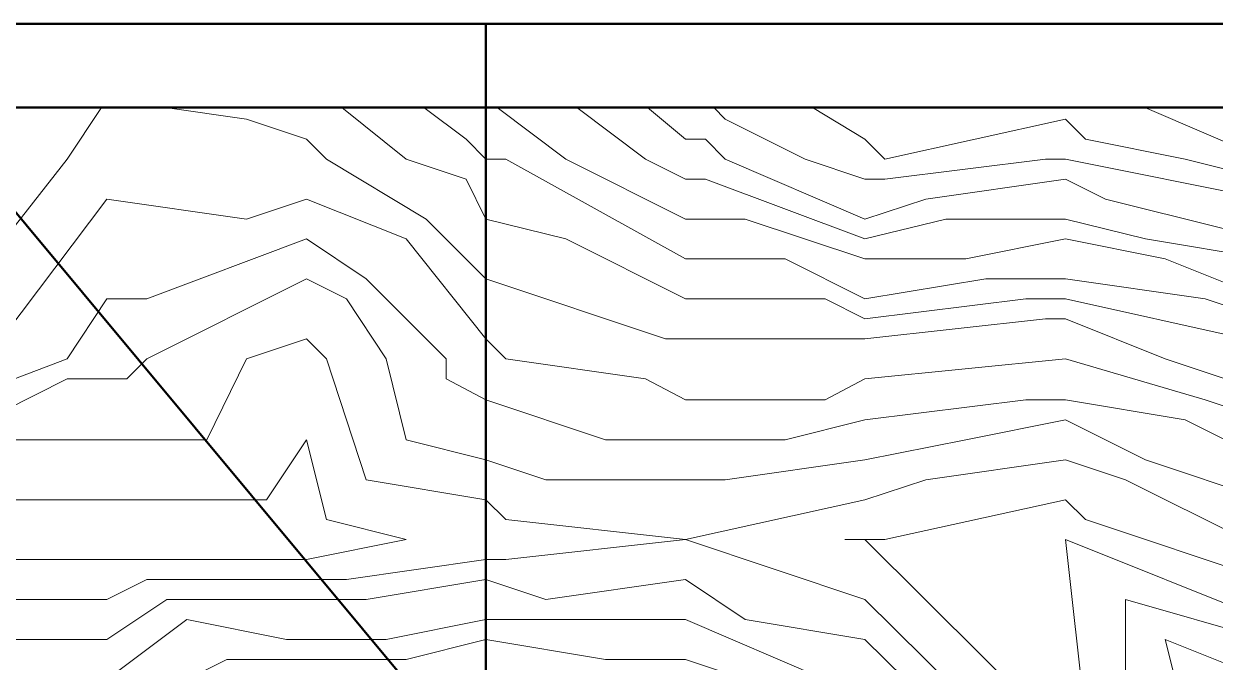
# Model space of a CAD drawing. Header units: millimetres. Extents: x 32551 to 59551, y -21458 to 15116.
# Drawn here: x 37998 to 39423, y 14353 to 15116 of the extents above; entities that cross this region are included whole.
import ezdxf

# ---------------------------------------------------------------- set-up
doc = ezdxf.new("R2010")
doc.units = ezdxf.units.MM
doc.layers.add('4TH DETAILS', color=120, linetype='Continuous', lineweight=15, true_color=0x39ffb0)
doc.layers.add('LAYOUT', color=141, linetype='Continuous', lineweight=50, true_color=0x7debff, plot=False)

msp = doc.modelspace()

# ---------------------------------------------------------------- linework, layer by layer
at = {"layer": '4TH DETAILS'}
msp.add_line((39027.812, 14499.807), (38980.121, 14499.807), dxfattribs=at)
for points in [[(34050.723, 10665.853), (41450.723, 10665.853), (41450.723, 15015.853), (34050.723, 15015.853)], [(38288.606, 14547.497), (37905.677, 14547.497), (37857.986, 14523.652), (37691.069, 14547.497), (37643.378, 14571.343), (37571.842, 14571.343), (37524.151, 14499.807), (37524.151, 14380.58), (37643.378, 14404.425), (37810.296, 14452.116), (37857.986, 14452.116), (37881.832, 14475.961), (38336.296, 14475.961), (38455.523, 14499.807), (38360.142, 14523.652), (38336.296, 14619.033)], [(39601.503, 14380.58), (39696.884, 14356.734), (39911.493, 14285.198), (39959.183, 14285.198), (39959.183, 14237.508), (40006.874, 14046.745), (39935.338, 13879.827), (39887.647, 13832.136), (39744.575, 13593.683), (39696.884, 13545.992), (39601.503, 13498.301), (39577.658, 13593.683), (39506.122, 13641.374), (39482.276, 13832.136), (39482.276, 13855.982), (39434.585, 14046.745), (39434.585, 14237.508), (39386.895, 14285.198), (39363.049, 14380.58), (39482.276, 14332.889)]]:
    msp.add_lwpolyline(points, close=True, dxfattribs=at)
for points in [[(37881.832, 14739.663), (38050.152, 14954.271), (38091.207, 15015.853)], [(38167.519, 15015.853), (38264.76, 15001.962), (38336.296, 14978.116), (38360.142, 14954.271), (38479.368, 14882.735), (38550.904, 14811.199), (38765.513, 14739.663), (39003.966, 14739.663), (39219.977, 14763.508), (39243.823, 14763.508), (39363.049, 14715.817), (39434.585, 14691.972)], [(38378.545, 15015.853), (38455.523, 14954.271), (38527.059, 14930.426), (38550.904, 14882.735), (38646.286, 14858.89), (38789.358, 14787.354), (38956.276, 14787.354), (39003.966, 14763.508), (39196.132, 14787.354), (39243.823, 14787.354), (39458.431, 14739.663)], [(38476.743, 15015.853), (38527.059, 14978.116), (38550.904, 14954.271), (38574.75, 14954.271), (38789.358, 14835.044), (38908.585, 14835.044), (39003.966, 14787.354), (39148.441, 14811.199), (39243.823, 14811.199), (39410.74, 14787.354), (39482.276, 14763.508)], [(39482.276, 14787.354), (39363.049, 14835.044), (39243.823, 14858.89), (39124.596, 14835.044), (39003.966, 14835.044), (38860.894, 14882.735), (38789.358, 14882.735), (38646.286, 14954.271), (38564.176, 15015.853)], [(41081.318, 14261.353), (41081.318, 14285.198), (40914.401, 14332.889), (40842.864, 14356.734), (40723.638, 14380.58), (40628.256, 14428.27), (40461.339, 14428.27), (40389.803, 14380.58), (40199.04, 14499.807), (40151.349, 14499.807), (40030.72, 14595.188), (39935.338, 14666.724), (39887.647, 14666.724), (39816.111, 14715.817), (39696.884, 14763.508), (39482.276, 14835.044), (39339.204, 14858.89), (39243.823, 14882.735), (39100.75, 14882.735), (39003.966, 14858.89), (38813.203, 14930.426), (38789.358, 14930.426), (38741.667, 14954.271), (38659.558, 15015.853)], [(39577.658, 14835.044), (39291.513, 14906.58), (39243.823, 14930.426), (39076.905, 14906.58), (39003.966, 14882.735), (38837.049, 14954.271), (38813.203, 14978.116), (38789.358, 14978.116), (38744.074, 15015.853)], [(39482.276, 14906.58), (39243.823, 14954.271), (39219.977, 14954.271), (39027.812, 14930.426), (39003.966, 14930.426), (38932.43, 14954.271), (38837.049, 15001.962), (38823.157, 15015.853)], [(38941.071, 15015.853), (39003.966, 14978.116), (39027.812, 14954.271), (39243.823, 15001.962), (39267.668, 14978.116), (39386.895, 14954.271), (39482.276, 14930.426)], [(39338.584, 15015.853), (39482.276, 14954.271), (39506.122, 14954.271), (39696.884, 14882.735), (39935.338, 14787.354), (40054.565, 14715.817), (40127.504, 14691.972), (40151.349, 14666.724), (40389.803, 14571.343), (40461.339, 14571.343), (40628.256, 14547.497), (40652.102, 14547.497), (40771.328, 14499.807), (40819.019, 14475.961), (40842.864, 14475.961), (41009.782, 14428.27), (41081.318, 14404.425), (41273.484, 14475.961), (41297.329, 14475.961), (41321.174, 14499.807), (41440.401, 14595.188), (41450.723, 14597.768)], [(37953.368, 14715.817), (38097.843, 14906.58), (38264.76, 14882.735), (38336.296, 14906.58), (38455.523, 14858.89), (38550.904, 14739.663), (38574.75, 14715.817), (38741.667, 14691.972), (38789.358, 14666.724), (38956.276, 14666.724), (39003.966, 14691.972), (39243.823, 14715.817), (39410.74, 14666.724), (39482.276, 14642.879)], [(37857.986, 14642.879), (38050.152, 14715.817), (38097.843, 14787.354), (38145.533, 14787.354), (38336.296, 14858.89), (38407.832, 14811.199), (38503.214, 14715.817), (38503.214, 14691.972), (38550.904, 14666.724), (38693.977, 14619.033), (38908.585, 14619.033), (39003.966, 14642.879), (39196.132, 14666.724), (39243.823, 14666.724), (39386.895, 14642.879), (39529.967, 14571.343)], [(37857.986, 14595.188), (38050.152, 14691.972), (38121.688, 14691.972), (38145.533, 14715.817), (38336.296, 14811.199), (38383.987, 14787.354), (38431.678, 14715.817), (38455.523, 14619.033), (38550.904, 14595.188), (38622.441, 14571.343), (38837.049, 14571.343), (39003.966, 14595.188), (39124.596, 14619.033), (39243.823, 14642.879), (39339.204, 14595.188), (39482.276, 14547.497)], [(37978.616, 14619.033), (38217.069, 14619.033), (38264.76, 14715.817), (38336.296, 14739.663), (38360.142, 14715.817), (38407.832, 14571.343), (38550.904, 14547.497), (38574.75, 14523.652), (38789.358, 14499.807), (39003.966, 14547.497), (39076.905, 14571.343), (39243.823, 14595.188), (39315.359, 14571.343), (39458.431, 14499.807)], [(39027.812, 14499.807), (39243.823, 14547.497), (39267.668, 14523.652), (39482.276, 14452.116), (39506.122, 14475.961), (39792.266, 14404.425), (39935.338, 14380.58), (40054.565, 14285.198), (40078.41, 14118.281), (40103.658, 14046.745), (40078.41, 13951.363), (40078.41, 13832.136), (40030.72, 13736.755), (39935.338, 13617.528), (39911.493, 13617.528), (39911.493, 13593.683), (39887.647, 13569.837), (39768.421, 13379.075), (39744.575, 13331.384), (39744.575, 13140.621), (39792.266, 13021.394), (39839.957, 12926.013), (39935.338, 12854.477)], [(39243.823, 12830.631), (39219.977, 12926.013), (39243.823, 13045.239), (39291.513, 13140.621), (39315.359, 13307.538), (39339.204, 13379.075), (39363.049, 13474.456), (39363.049, 13593.683), (39339.204, 13712.91), (39363.049, 13832.136), (39339.204, 13951.363), (39315.359, 14046.745), (39315.359, 14118.281), (39243.823, 14189.817), (39148.441, 14285.198), (39003.966, 14428.27), (38789.358, 14499.807), (38574.75, 14475.961), (38550.904, 14475.961), (38383.987, 14452.116), (38145.533, 14452.116), (38097.843, 14428.27), (37929.522, 14428.27)], [(39386.895, 12019.889), (39410.74, 12186.807), (39386.895, 12234.497), (39386.895, 12329.879), (39410.74, 12472.951), (39410.74, 12639.868), (39386.895, 12687.559), (39243.823, 12926.013), (39339.204, 13140.621), (39363.049, 13259.848), (39363.049, 13379.075), (39386.895, 13450.611), (39386.895, 13832.136), (39363.049, 13927.518), (39363.049, 14046.745), (39339.204, 14142.126), (39243.823, 14237.508), (39219.977, 14261.353), (39219.977, 14285.198), (39003.966, 14499.807)], [(39434.585, 13593.683), (39410.74, 13760.6), (39410.74, 13879.827), (39386.895, 14046.745), (39363.049, 14165.971), (39267.668, 14285.198), (39243.823, 14499.807), (39482.276, 14404.425)], [(39243.823, 12759.095), (39172.287, 12926.013), (39243.823, 13140.621), (39243.823, 13164.466), (39267.668, 13331.384), (39291.513, 13379.075), (39315.359, 13522.147), (39315.359, 13665.219), (39339.204, 13832.136), (39291.513, 13999.054), (39291.513, 14094.435), (39172.287, 14213.662), (39100.75, 14285.198), (39003.966, 14380.58), (38860.894, 14404.425), (38789.358, 14452.116), (38622.441, 14428.27), (38550.904, 14452.116), (38407.832, 14428.27), (38169.379, 14428.27), (38097.843, 14380.58), (37978.616, 14380.58)], [(39434.585, 13855.982), (39410.74, 14046.745), (39410.74, 14213.662), (39315.359, 14285.198), (39315.359, 14428.27), (39482.276, 14380.58)], [(39219.977, 12711.404), (39148.441, 12926.013), (39196.132, 13092.93), (39196.132, 13188.312), (39243.823, 13379.075), (39291.513, 13545.992), (39291.513, 13641.374), (39315.359, 13832.136), (39267.668, 14022.899), (39267.668, 14070.59), (39243.823, 14094.435), (39053.06, 14285.198), (39003.966, 14309.044), (38956.276, 14332.889), (38789.358, 14404.425), (38550.904, 14404.425), (38431.678, 14380.58), (38312.451, 14380.58), (38193.224, 14404.425), (38097.843, 14332.889), (38026.307, 14332.889), (37857.986, 14285.198)], [(39172.287, 12759.095), (39124.596, 12926.013), (39148.441, 13045.239), (39172.287, 13140.621), (39172.287, 13236.002), (39196.132, 13379.075), (39243.823, 13545.992), (39267.668, 13593.683), (39243.823, 13617.528), (39291.513, 13832.136), (39243.823, 14022.899), (39219.977, 14046.745), (39124.596, 14165.971), (39003.966, 14261.353), (39003.966, 14285.198), (38789.358, 14356.734), (38693.977, 14356.734), (38550.904, 14380.58), (38455.523, 14356.734), (38240.915, 14356.734), (38097.843, 14285.198), (38026.307, 14285.198), (37857.986, 14213.662)]]:
    msp.add_lwpolyline(points, dxfattribs=at)
at = {"layer": 'LAYOUT'}
for points in [[(32550.723, 15115.853), (59550.723, 15115.853)], [(37800.723, 15115.853), (41550.723, 10615.853)], [(38550.723, 6115.853), (38550.723, 15115.853)], [(32550.723, 15015.853), (41550.723, 15015.853)]]:
    msp.add_lwpolyline(points, dxfattribs=at)
msp.add_lwpolyline([(32550.723, 15115.853), (41550.723, 15115.853), (41550.723, 6115.853), (32550.723, 6115.853)], close=True, dxfattribs=at)
msp.add_lwpolyline([(32550.723, 15115.853), (41550.723, 15115.853), (41550.723, 6115.853), (32550.723, 6115.853)], close=True, dxfattribs=at)

doc.saveas('drawing.dxf')
